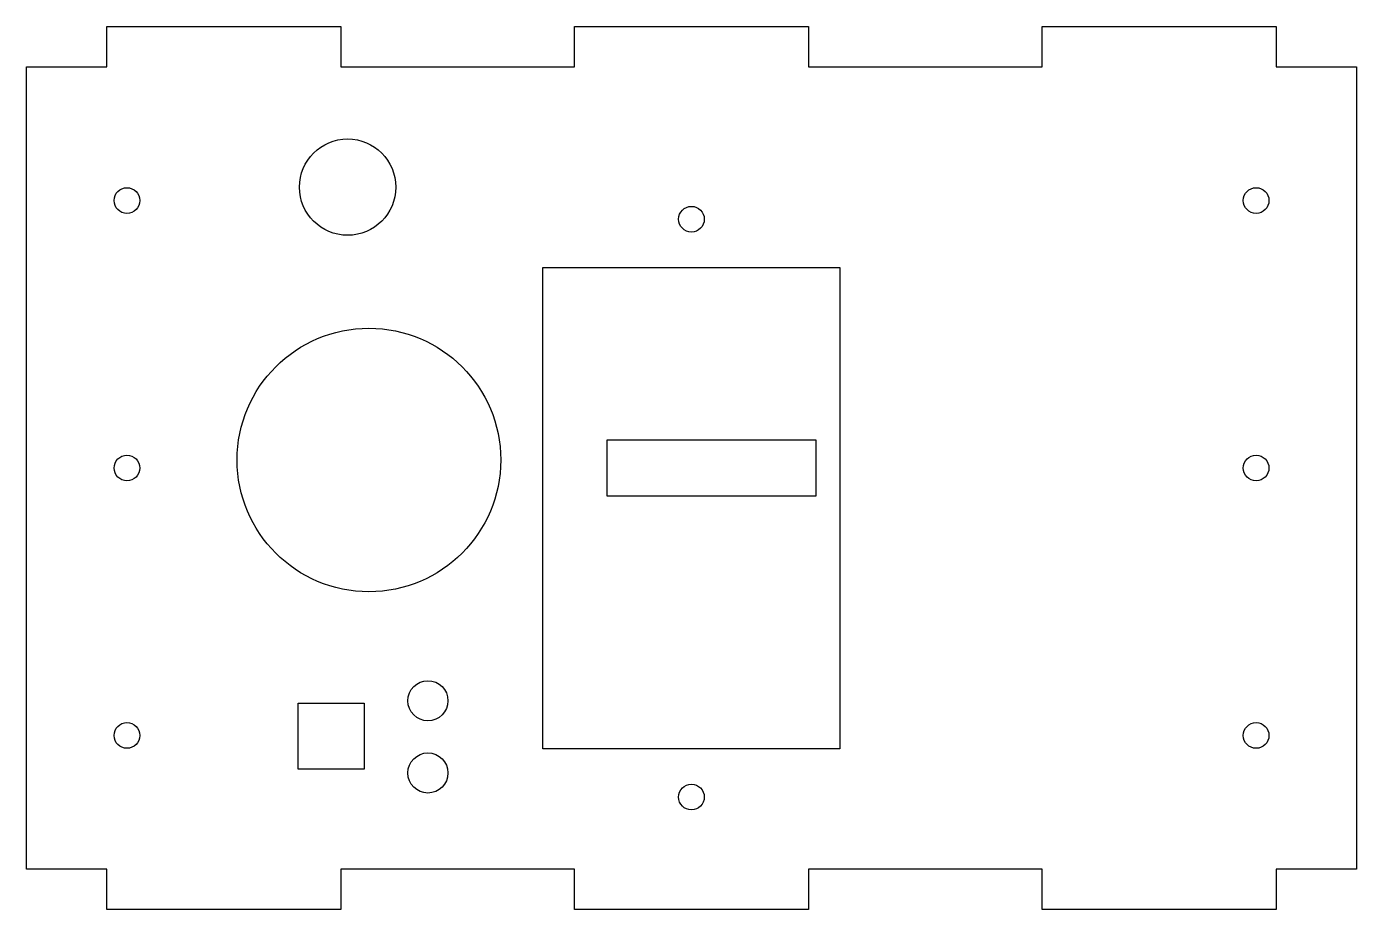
# Model space of a CAD drawing. Header units: millimetres. Extents: x 0 to 166, y 0 to 110.
import ezdxf

# ---------------------------------------------------------------- set-up
doc = ezdxf.new("R2010")
doc.units = ezdxf.units.MM
doc.layers.get('0').update_dxf_attribs({"linetype": 'CONTINUOUS'})

msp = doc.modelspace()

# ---------------------------------------------------------------- linework, layer by layer
for points in [[(0, 5), (0, 105), (10, 105), (10, 110), (39.14, 110), (39.14, 105), (68.27, 105), (68.27, 110), (97.41, 110), (97.41, 105), (126.55, 105), (126.55, 110), (155.69, 110), (155.69, 105), (165.69, 105), (165.69, 5), (155.69, 5), (155.69, 0), (126.55, 0), (126.55, 5), (97.41, 5), (97.41, 0), (68.27, 0), (68.27, 5), (39.14, 5), (39.14, 0), (10, 0), (10, 5)], [(101.34, 20), (64.34, 20), (64.34, 80), (101.34, 80)], [(98.34, 51.5), (72.34, 51.5), (72.34, 58.5), (98.34, 58.5)], [(42.05, 17.48), (33.85, 17.48), (33.85, 25.68), (42.05, 25.68)]]:
    msp.add_lwpolyline(points, close=True)
for centre, radius in [((40, 90), 6), ((12.5, 88.33), 1.6), ((153.19, 88.33), 1.6), ((82.84, 86), 1.6), ((42.65, 56), 16.42), ((12.5, 55), 1.6), ((153.19, 55), 1.6), ((50, 26), 2.5), ((12.5, 21.67), 1.6), ((153.19, 21.67), 1.6), ((50, 17), 2.5), ((82.84, 14), 1.6)]:
    msp.add_circle(centre, radius)

doc.saveas('drawing.dxf')
